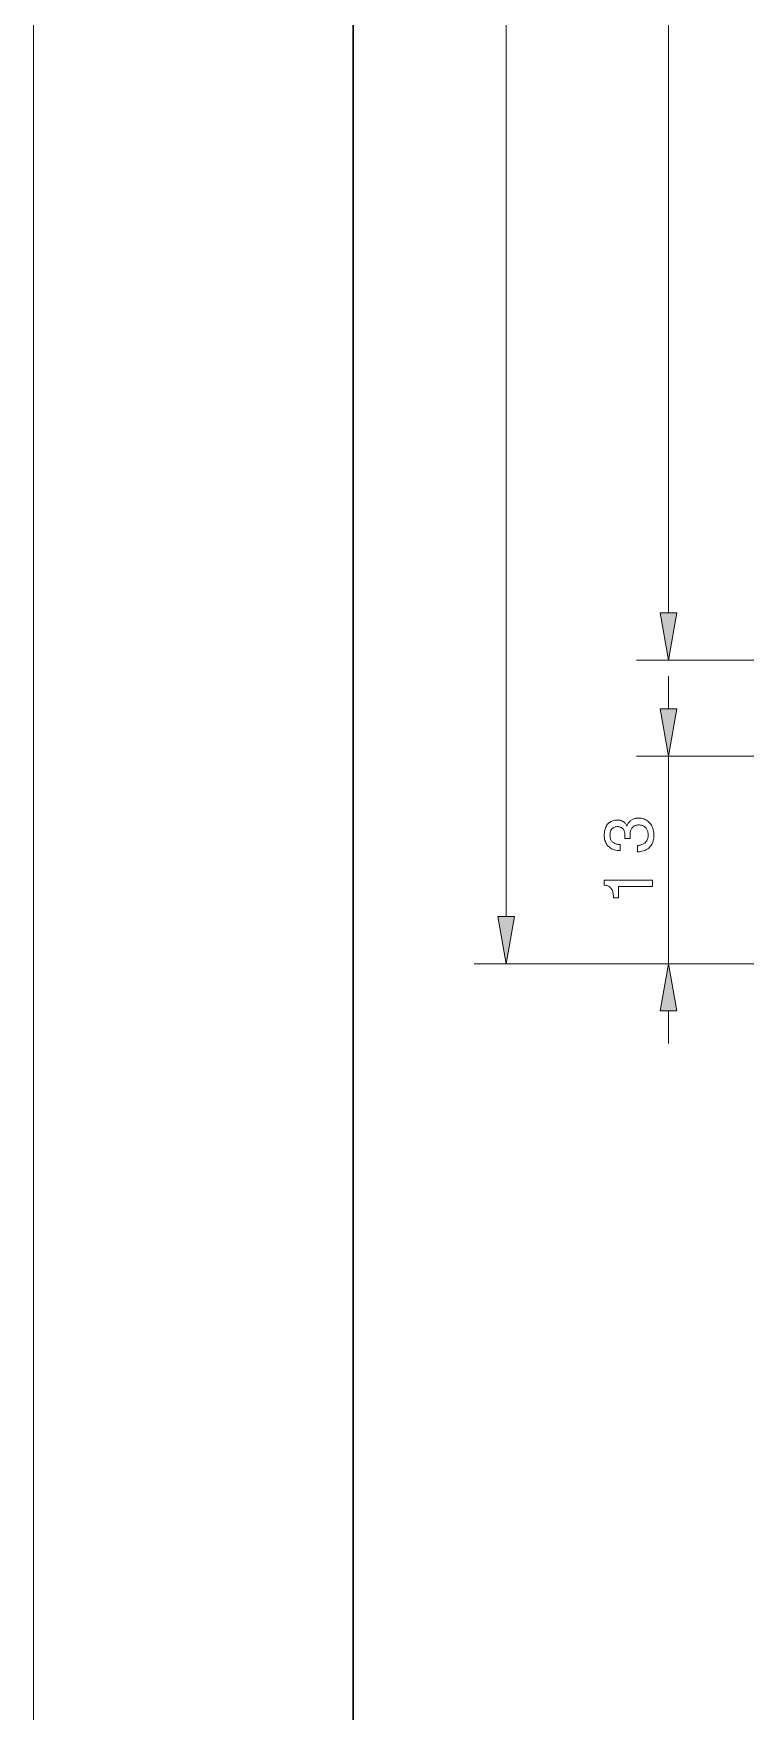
# Model space of a CAD drawing. Extents: x 0 to 297, y 0 to 420.
# Drawn here: x 0 to 44.6, y 105 to 210 of the extents above; entities that cross this region are included whole.
import ezdxf

# ---------------------------------------------------------------- set-up
doc = ezdxf.new("R2010")
doc.units = 0

msp = doc.modelspace()

# ---------------------------------------------------------------- linework, layer by layer
at = {"color": 7, "lineweight": 13}
for p, q in [((0, 0), (0, 420)), ((29.58, 154.75), (29.58, 370.64)), ((39.74, 173.75), (39.74, 282.34)), ((74.21, 170.79), (37.74, 170.79)), ((73.91, 164.79), (37.74, 164.79)), ((76.41, 151.79), (27.58, 151.79)), ((76.41, 151.79), (37.74, 151.79))]:
    msp.add_line(p, q, dxfattribs=at)
at = {"color": 7, "lineweight": 30}
msp.add_line((20, 5), (20, 415), dxfattribs=at)
at = {"color": 7, "lineweight": 13, "ltscale": 0.051139}
for p, q in [((39.74, 167.75), (39.74, 169.79)), ((39.74, 146.79), (39.74, 148.84))]:
    msp.add_line(p, q, dxfattribs=at)
at = {"color": 7, "lineweight": 13, "ltscale": 0.325}
msp.add_line((39.74, 151.79), (39.74, 164.79), dxfattribs=at)
at = {"color": 7, "lineweight": 13}
for points in [[(39.22, 173.75), (39.74, 170.79), (40.26, 173.75)], [(39.22, 167.75), (39.74, 164.79), (40.26, 167.75)], [(37.8, 158.8), (37.8, 159.2), (37.86, 159.2), (37.92, 159.21), (37.98, 159.22), (38.03, 159.23), (38.08, 159.25), (38.13, 159.27), (38.17, 159.29), (38.21, 159.31), (38.25, 159.34), (38.29, 159.37), (38.32, 159.41), (38.35, 159.45), (38.38, 159.49), (38.4, 159.53), (38.42, 159.58), (38.44, 159.62), (38.45, 159.67), (38.46, 159.73), (38.46, 159.78), (38.46, 159.84), (38.46, 159.9), (38.46, 159.96), (38.45, 160.01), (38.44, 160.06), (38.42, 160.11), (38.41, 160.15), (38.39, 160.2), (38.36, 160.24), (38.34, 160.27), (38.31, 160.31), (38.27, 160.34), (38.24, 160.37), (38.2, 160.4), (38.16, 160.42), (38.12, 160.44), (38.07, 160.45), (38.03, 160.46), (37.98, 160.47), (37.93, 160.48), (37.87, 160.48), (37.82, 160.48), (37.78, 160.47), (37.73, 160.46), (37.69, 160.45), (37.65, 160.44), (37.61, 160.42), (37.57, 160.4), (37.54, 160.37), (37.51, 160.34), (37.48, 160.31), (37.45, 160.28), (37.43, 160.24), (37.41, 160.2), (37.39, 160.15), (37.37, 160.11), (37.36, 160.06), (37.35, 160.01), (37.35, 159.96), (37.34, 159.9), (37.34, 159.84), (37.34, 159.83), (37.34, 159.82), (37.34, 159.81), (37.34, 159.8), (37.34, 159.8), (37.34, 159.79), (37.34, 159.78), (37.34, 159.77), (37.34, 159.76), (37.34, 159.75), (37.34, 159.74), (37.34, 159.73), (37.34, 159.72), (37.34, 159.71), (37.34, 159.7), (37.35, 159.68), (37.35, 159.67), (37.35, 159.66), (37.35, 159.64), (37.35, 159.63), (37.01, 159.63), (37.01, 159.64), (37.01, 159.65), (37.01, 159.66), (37.01, 159.66), (37.01, 159.67), (37.01, 159.68), (37.01, 159.69), (37.01, 159.7), (37.01, 159.71), (37.01, 159.72), (37.01, 159.73), (37.01, 159.73), (37.01, 159.74), (37.01, 159.75), (37.01, 159.76), (37.01, 159.77), (37.01, 159.77), (37.01, 159.78), (37.01, 159.79), (37.01, 159.8), (37.01, 159.85), (37.01, 159.91), (37, 159.96), (36.99, 160), (36.98, 160.05), (36.97, 160.09), (36.96, 160.13), (36.94, 160.16), (36.92, 160.2), (36.9, 160.23), (36.87, 160.25), (36.85, 160.28), (36.82, 160.3), (36.79, 160.32), (36.75, 160.33), (36.72, 160.34), (36.68, 160.35), (36.64, 160.36), (36.59, 160.37), (36.55, 160.37), (36.5, 160.37), (36.46, 160.36), (36.42, 160.35), (36.38, 160.34), (36.35, 160.33), (36.31, 160.32), (36.28, 160.3), (36.25, 160.28), (36.22, 160.26), (36.2, 160.23), (36.17, 160.2), (36.15, 160.17), (36.13, 160.14), (36.12, 160.1), (36.11, 160.06), (36.09, 160.02), (36.09, 159.98), (36.08, 159.94), (36.08, 159.89), (36.07, 159.84), (36.08, 159.78), (36.08, 159.73), (36.09, 159.68), (36.1, 159.63), (36.12, 159.59), (36.13, 159.55), (36.15, 159.51), (36.18, 159.47), (36.21, 159.44), (36.24, 159.4), (36.27, 159.38), (36.31, 159.35), (36.35, 159.33), (36.39, 159.31), (36.44, 159.29), (36.49, 159.28), (36.54, 159.27), (36.59, 159.26), (36.65, 159.26), (36.71, 159.26), (36.71, 158.87), (36.68, 158.87), (36.6, 158.87), (36.52, 158.88), (36.44, 158.89), (36.36, 158.91), (36.29, 158.94), (36.22, 158.96), (36.16, 159), (36.09, 159.04), (36.04, 159.08), (35.98, 159.13), (35.93, 159.18), (35.89, 159.24), (35.85, 159.3), (35.81, 159.36), (35.79, 159.43), (35.76, 159.5), (35.74, 159.57), (35.73, 159.65), (35.72, 159.73), (35.72, 159.82), (35.72, 159.91), (35.73, 159.99), (35.74, 160.08), (35.75, 160.15), (35.77, 160.23), (35.8, 160.3), (35.82, 160.36), (35.86, 160.42), (35.89, 160.48), (35.93, 160.53), (35.98, 160.58), (36.03, 160.62), (36.08, 160.66), (36.13, 160.69), (36.19, 160.72), (36.25, 160.74), (36.31, 160.76), (36.38, 160.77), (36.45, 160.78), (36.53, 160.78), (36.57, 160.78), (36.61, 160.78), (36.65, 160.78), (36.69, 160.77), (36.73, 160.76), (36.77, 160.75), (36.8, 160.74), (36.84, 160.72), (36.87, 160.71), (36.9, 160.69), (36.93, 160.67), (36.96, 160.65), (36.98, 160.62), (37.01, 160.6), (37.03, 160.57), (37.06, 160.54), (37.08, 160.51), (37.1, 160.48), (37.12, 160.44), (37.13, 160.4), (37.15, 160.45), (37.17, 160.5), (37.2, 160.54), (37.22, 160.58), (37.25, 160.62), (37.28, 160.65), (37.31, 160.69), (37.34, 160.72), (37.37, 160.75), (37.41, 160.77), (37.45, 160.8), (37.49, 160.82), (37.53, 160.84), (37.57, 160.85), (37.62, 160.87), (37.67, 160.88), (37.71, 160.89), (37.76, 160.89), (37.82, 160.9), (37.87, 160.9), (37.96, 160.89), (38.04, 160.89), (38.11, 160.87), (38.19, 160.85), (38.26, 160.82), (38.33, 160.79), (38.39, 160.75), (38.45, 160.71), (38.51, 160.66), (38.56, 160.6), (38.61, 160.54), (38.66, 160.48), (38.7, 160.41), (38.73, 160.34), (38.76, 160.26), (38.78, 160.18), (38.8, 160.09), (38.82, 160.01), (38.82, 159.91), (38.83, 159.82), (38.82, 159.73), (38.82, 159.64), (38.8, 159.56), (38.78, 159.48), (38.76, 159.4), (38.73, 159.33), (38.69, 159.26), (38.65, 159.2), (38.61, 159.14), (38.55, 159.08), (38.5, 159.03), (38.44, 158.98), (38.37, 158.94), (38.31, 158.9), (38.24, 158.87), (38.16, 158.85), (38.08, 158.83), (38, 158.81), (37.92, 158.8), (37.83, 158.8)], [(38.74, 156.62), (36.61, 156.62), (36.61, 155.92), (36.3, 155.92), (36.3, 155.99), (36.29, 156.06), (36.28, 156.13), (36.27, 156.19), (36.26, 156.25), (36.25, 156.31), (36.23, 156.36), (36.21, 156.41), (36.18, 156.45), (36.16, 156.49), (36.13, 156.53), (36.1, 156.56), (36.06, 156.59), (36.02, 156.62), (35.98, 156.64), (35.94, 156.66), (35.89, 156.68), (35.83, 156.69), (35.78, 156.71), (35.72, 156.71), (35.72, 157.01), (38.74, 157.01)], [(29.06, 154.75), (29.58, 151.79), (30.1, 154.75)], [(40.26, 148.84), (39.74, 151.79), (39.22, 148.84)]]:
    msp.add_lwpolyline(points, close=True, dxfattribs=at)
for points in [[(39.22, 173.75), (39.74, 170.79), (39.22, 173.75), (40.26, 173.75)], [(39.22, 167.75), (39.74, 164.79), (39.22, 167.75), (40.26, 167.75)], [(29.06, 154.75), (29.58, 151.79), (29.06, 154.75), (30.1, 154.75)], [(40.26, 148.84), (39.74, 151.79), (40.26, 148.84), (39.22, 148.84)]]:
    msp.add_solid(points, dxfattribs=at)

doc.saveas('drawing.dxf')
